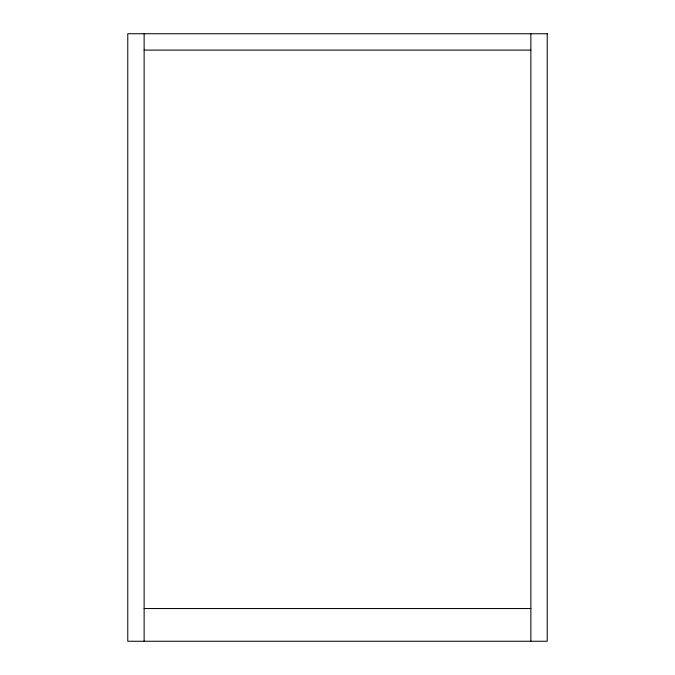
<?xml version="1.0" encoding="UTF-8"?>
<svg xmlns="http://www.w3.org/2000/svg" width="675" height="675" viewBox="0 0 675 675"><rect width="100%" height="100%" fill="white"/><g stroke="black" fill="none" stroke-linecap="round" stroke-linejoin="round"><path stroke-width="1.01" d="M144.129 50.102L530.871 50.102M144.129 608.546L530.871 608.546M530.871 33.75L530.871 641.25M144.129 33.75L144.129 641.25M547.222 33.75L127.778 33.75L127.778 641.25L547.222 641.25L547.222 33.75"/></g></svg>
